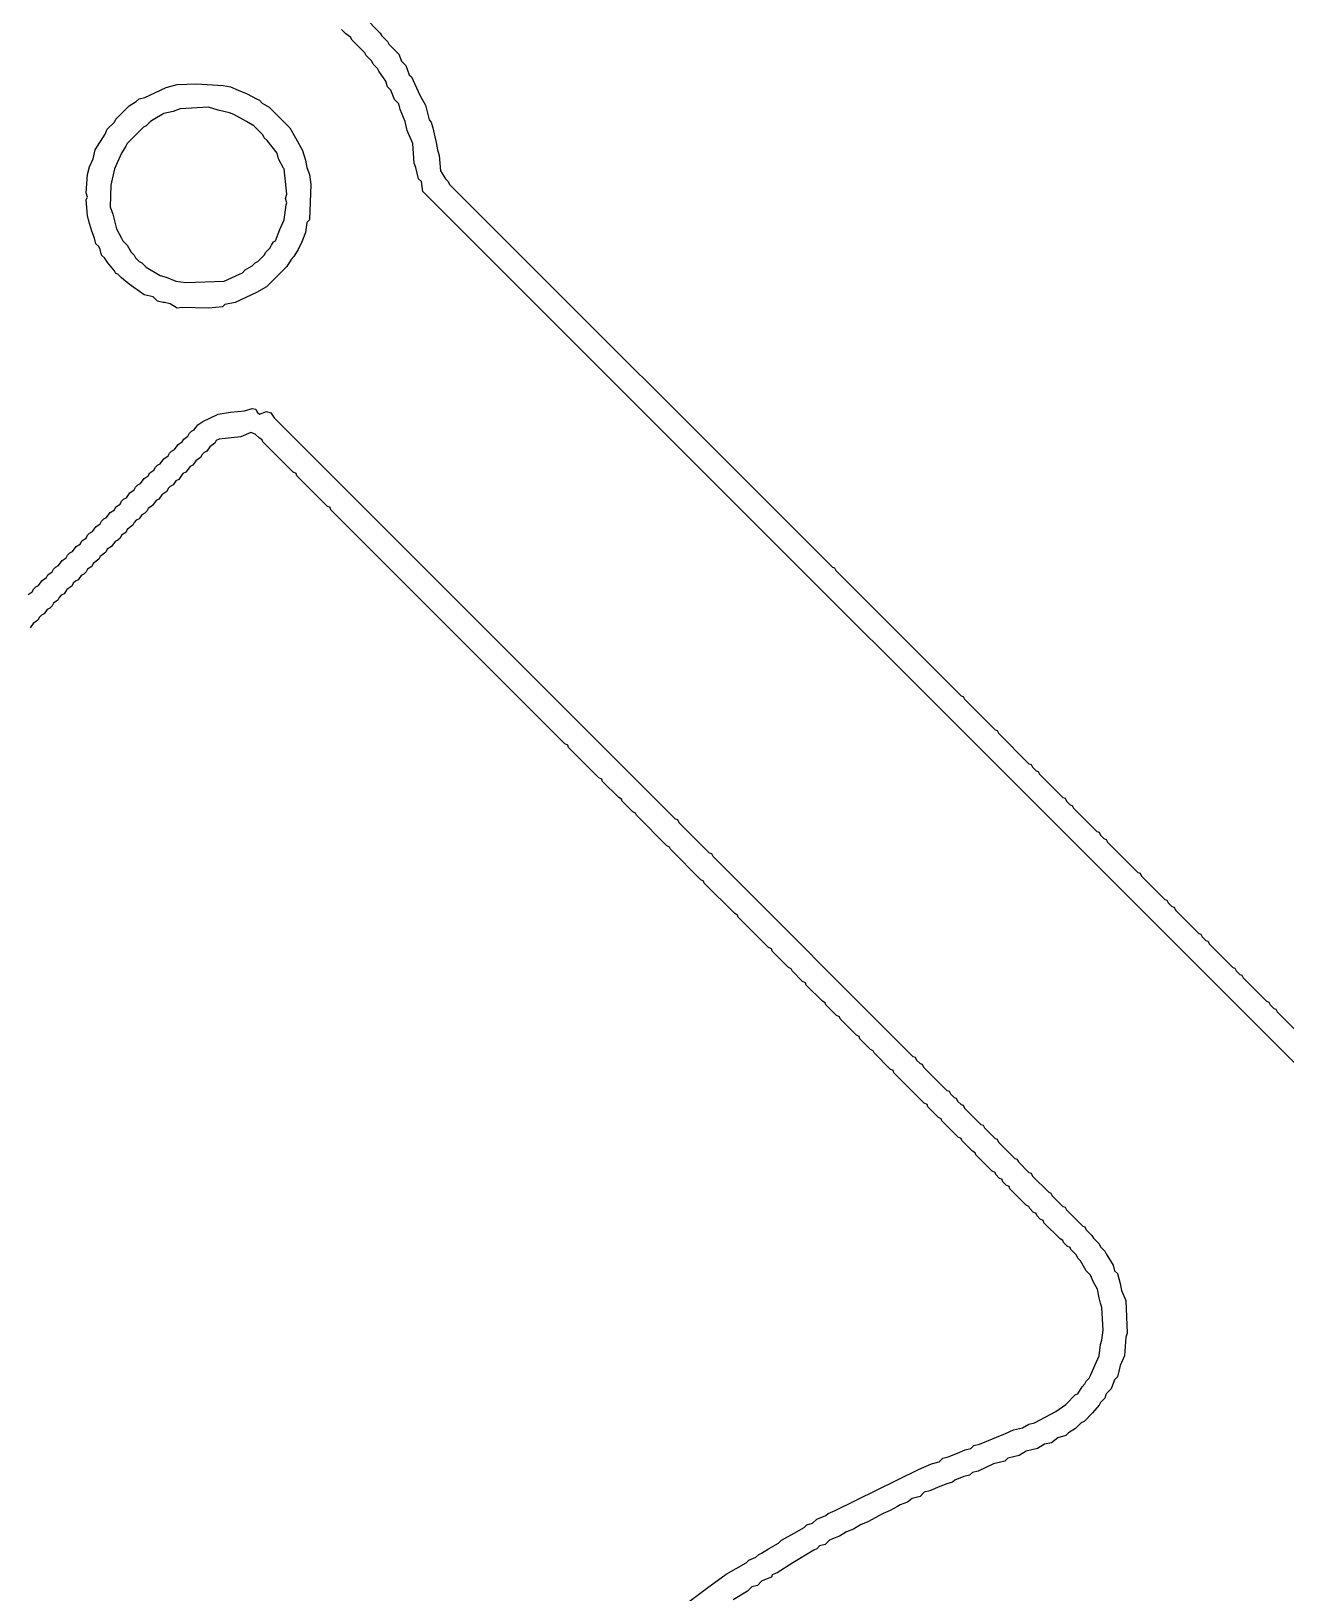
# Model space of a CAD drawing. Header units: millimetres. Extents: x 95 to 305, y 96 to 295.
# Drawn here: x 175.22 to 196.8, y 219.11 to 245.98 of the extents above; entities that cross this region are included whole.
import ezdxf

# ---------------------------------------------------------------- set-up
doc = ezdxf.new("R2010")
doc.units = ezdxf.units.MM
doc.layers.add('BottomOverlay', color=54, linetype='Continuous')

msp = doc.modelspace()

# ---------------------------------------------------------------- linework, layer by layer
at = {"layer": 'BottomOverlay'}
for p, q in [((180.942, 246.226), (181.222, 245.946)), ((180.626, 245.934), (180.553, 246.007)), ((180.711, 245.873), (180.626, 245.934)), ((180.735, 245.825), (180.711, 245.873)), ((181.222, 245.946), (181.246, 245.898)), ((181.246, 245.898), (181.344, 245.8)), ((180.954, 245.606), (180.735, 245.825)), ((180.979, 245.557), (180.954, 245.606)), ((181.344, 245.8), (181.368, 245.752)), ((181.368, 245.752), (181.538, 245.581)), ((181.538, 245.581), (181.587, 245.46)), ((181.076, 245.46), (180.979, 245.557)), ((181.1, 245.411), (181.076, 245.46)), ((181.173, 245.338), (181.1, 245.411)), ((181.198, 245.289), (181.173, 245.338)), ((181.587, 245.46), (181.66, 245.387)), ((181.66, 245.387), (181.721, 245.228)), ((177.535, 245.009), (177.729, 245.058)), ((177.729, 245.058), (178.058, 245.07)), ((178.058, 245.07), (178.52, 245.046)), ((178.52, 245.046), (178.642, 245.022)), ((181.319, 245.119), (181.198, 245.289)), ((181.344, 245.022), (181.319, 245.119)), ((181.721, 245.228), (181.758, 245.192)), ((181.758, 245.192), (181.904, 244.876)), ((176.902, 244.693), (177.023, 244.766)), ((177.023, 244.766), (177.072, 244.815)), ((177.072, 244.815), (177.17, 244.839)), ((177.17, 244.839), (177.535, 245.009)), ((178.642, 245.022), (178.776, 244.961)), ((178.776, 244.961), (178.934, 244.9)), ((178.934, 244.9), (179.092, 244.815)), ((179.092, 244.815), (179.141, 244.79)), ((179.141, 244.79), (179.19, 244.742)), ((181.405, 244.961), (181.344, 245.022)), ((181.465, 244.803), (181.405, 244.961)), ((181.538, 244.73), (181.465, 244.803)), ((181.904, 244.876), (181.928, 244.827)), ((181.928, 244.827), (182.001, 244.705)), ((176.671, 244.462), (176.902, 244.693)), ((177.498, 244.559), (177.316, 244.45)), ((177.656, 244.596), (177.498, 244.559)), ((177.778, 244.644), (177.656, 244.596)), ((178.265, 244.669), (177.778, 244.644)), ((178.435, 244.62), (178.265, 244.669)), ((178.63, 244.571), (178.435, 244.62)), ((178.703, 244.547), (178.63, 244.571)), ((178.922, 244.425), (178.703, 244.547)), ((179.19, 244.742), (179.311, 244.669)), ((179.311, 244.669), (179.664, 244.316)), ((181.563, 244.632), (181.538, 244.73)), ((181.648, 244.425), (181.563, 244.632)), ((182.001, 244.705), (182.062, 244.45)), ((176.488, 244.206), (176.525, 244.291)), ((176.525, 244.291), (176.646, 244.413)), ((176.646, 244.413), (176.671, 244.462)), ((177.145, 244.328), (176.865, 244.048)), ((177.194, 244.352), (177.145, 244.328)), ((177.267, 244.425), (177.194, 244.352)), ((177.316, 244.45), (177.267, 244.425)), ((179.044, 244.352), (178.922, 244.425)), ((179.202, 244.194), (179.044, 244.352)), ((179.664, 244.316), (179.762, 244.145)), ((181.685, 244.267), (181.648, 244.425)), ((181.782, 244.048), (181.685, 244.267)), ((182.062, 244.45), (182.098, 244.413)), ((182.098, 244.413), (182.123, 244.316)), ((182.123, 244.316), (182.159, 244.158)), ((176.318, 243.938), (176.488, 244.206)), ((176.841, 243.999), (176.768, 243.878)), ((176.865, 244.048), (176.841, 243.999)), ((179.226, 244.145), (179.202, 244.194)), ((179.275, 244.097), (179.226, 244.145)), ((179.445, 243.878), (179.275, 244.097)), ((179.762, 244.145), (179.883, 243.926)), ((181.806, 243.707), (181.782, 244.048)), ((182.159, 244.158), (182.183, 244.06)), ((182.183, 244.06), (182.208, 243.938)), ((176.22, 243.646), (176.281, 243.78)), ((176.281, 243.78), (176.318, 243.938)), ((176.768, 243.878), (176.646, 243.61)), ((179.47, 243.78), (179.445, 243.878)), ((179.555, 243.622), (179.47, 243.78)), ((179.883, 243.926), (179.908, 243.853)), ((179.908, 243.853), (179.932, 243.756)), ((179.932, 243.756), (179.956, 243.634)), ((181.831, 243.634), (181.806, 243.707)), ((182.208, 243.938), (182.232, 243.841)), ((182.232, 243.841), (182.256, 243.573)), ((176.159, 243.196), (176.184, 243.513)), ((176.184, 243.513), (176.22, 243.646)), ((176.646, 243.61), (176.585, 243.33)), ((179.567, 243.61), (179.555, 243.622)), ((179.616, 243.172), (179.567, 243.61)), ((179.956, 243.634), (180.005, 243.513)), ((180.005, 243.513), (180.029, 243.342)), ((181.879, 243.44), (181.831, 243.634)), ((181.928, 243.391), (181.879, 243.44)), ((182.256, 243.573), (182.342, 243.44)), ((182.342, 243.44), (182.39, 243.391)), ((176.184, 243.123), (176.159, 243.196)), ((176.585, 243.33), (176.573, 242.953)), ((179.591, 243.099), (179.616, 243.172)), ((180.029, 243.342), (180.005, 242.734)), ((181.952, 243.22), (181.928, 243.391)), ((198.321, 226.852), (181.952, 243.22)), ((182.39, 243.391), (182.415, 243.342)), ((182.415, 243.342), (188.999, 236.758)), ((176.159, 243.074), (176.184, 243.123)), ((176.184, 242.807), (176.159, 243.074)), ((176.573, 242.953), (176.622, 242.831)), ((179.567, 242.734), (179.603, 242.989)), ((179.616, 243.026), (179.591, 243.099)), ((179.603, 242.989), (179.616, 243.026)), ((176.208, 242.709), (176.184, 242.807)), ((176.257, 242.539), (176.208, 242.709)), ((176.622, 242.831), (176.683, 242.575)), ((179.494, 242.563), (179.567, 242.734)), ((179.956, 242.685), (179.932, 242.515)), ((180.005, 242.734), (179.956, 242.685)), ((176.305, 242.417), (176.257, 242.539)), ((176.33, 242.32), (176.305, 242.417)), ((176.683, 242.575), (176.768, 242.417)), ((176.768, 242.417), (176.792, 242.369)), ((176.792, 242.369), (176.865, 242.296)), ((179.348, 242.296), (179.384, 242.356)), ((179.384, 242.356), (179.421, 242.369)), ((179.421, 242.369), (179.494, 242.563)), ((179.871, 242.356), (179.81, 242.223)), ((179.932, 242.515), (179.871, 242.356)), ((176.379, 242.271), (176.33, 242.32)), ((176.403, 242.223), (176.379, 242.271)), ((176.427, 242.125), (176.403, 242.223)), ((176.476, 242.077), (176.427, 242.125)), ((176.537, 241.991), (176.476, 242.077)), ((176.865, 242.296), (176.938, 242.174)), ((176.938, 242.174), (176.987, 242.125)), ((176.987, 242.125), (177.011, 242.077)), ((177.011, 242.077), (177.072, 242.016)), ((179.117, 242.016), (179.226, 242.125)), ((179.226, 242.125), (179.251, 242.174)), ((179.251, 242.174), (179.324, 242.247)), ((179.324, 242.247), (179.348, 242.296)), ((179.737, 242.101), (179.689, 242.052)), ((179.81, 242.223), (179.737, 242.101)), ((176.646, 241.857), (176.537, 241.991)), ((176.671, 241.809), (176.646, 241.857)), ((176.707, 241.797), (176.671, 241.809)), ((177.072, 242.016), (177.121, 241.991)), ((177.121, 241.991), (177.194, 241.918)), ((177.194, 241.918), (177.437, 241.772)), ((178.8, 241.797), (178.849, 241.821)), ((178.849, 241.821), (178.898, 241.87)), ((178.898, 241.87), (179.019, 241.943)), ((179.019, 241.943), (179.068, 241.991)), ((179.068, 241.991), (179.117, 242.016)), ((179.616, 241.93), (179.263, 241.578)), ((179.689, 242.052), (179.616, 241.93)), ((176.768, 241.736), (176.707, 241.797)), ((176.902, 241.626), (176.768, 241.736)), ((177.157, 241.444), (176.902, 241.626)), ((177.437, 241.772), (177.535, 241.748)), ((177.535, 241.748), (177.705, 241.675)), ((177.705, 241.675), (177.875, 241.651)), ((177.875, 241.651), (178.533, 241.675)), ((178.533, 241.675), (178.8, 241.797)), ((179.263, 241.578), (179.092, 241.48)), ((177.316, 241.407), (177.157, 241.444)), ((177.389, 241.334), (177.316, 241.407)), ((177.486, 241.31), (177.389, 241.334)), ((177.51, 241.31), (177.486, 241.31)), ((177.608, 241.285), (177.51, 241.31)), ((177.729, 241.212), (177.608, 241.285)), ((178.545, 241.273), (178.508, 241.237)), ((178.727, 241.31), (178.545, 241.273)), ((179.092, 241.48), (178.727, 241.31)), ((177.815, 241.225), (177.729, 241.212)), ((178.265, 241.212), (177.815, 241.225)), ((178.508, 241.237), (178.265, 241.212)), ((178.167, 239.265), (178.435, 239.387)), ((178.435, 239.387), (178.642, 239.424)), ((178.642, 239.424), (178.885, 239.448)), ((178.885, 239.448), (179.019, 239.484)), ((179.019, 239.484), (179.08, 239.472)), ((179.08, 239.472), (179.105, 239.424)), ((179.105, 239.424), (179.141, 239.387)), ((179.141, 239.387), (179.263, 239.436)), ((179.263, 239.436), (179.336, 239.411)), ((179.336, 239.411), (179.397, 239.326)), ((177.973, 239.095), (178.021, 239.119)), ((178.021, 239.119), (178.082, 239.204)), ((178.082, 239.204), (178.167, 239.265)), ((179.397, 239.326), (186.297, 232.426)), ((177.681, 238.779), (177.742, 238.864)), ((177.742, 238.864), (177.815, 238.912)), ((177.815, 238.912), (177.839, 238.961)), ((177.839, 238.961), (177.912, 239.01)), ((177.912, 239.01), (177.936, 239.058)), ((177.936, 239.058), (177.973, 239.095)), ((178.374, 238.888), (178.289, 238.827)), ((178.399, 238.937), (178.374, 238.888)), ((178.447, 238.961), (178.399, 238.937)), ((178.825, 238.998), (178.447, 238.961)), ((178.995, 239.071), (178.825, 238.998)), ((179.068, 239.046), (178.995, 239.071)), ((179.141, 238.973), (179.068, 239.046)), ((179.19, 238.949), (179.141, 238.973)), ((179.202, 238.912), (179.19, 238.949)), ((179.725, 238.389), (179.202, 238.912)), ((177.437, 238.535), (177.498, 238.62)), ((177.498, 238.62), (177.571, 238.669)), ((177.571, 238.669), (177.595, 238.718)), ((177.595, 238.718), (177.632, 238.754)), ((177.632, 238.754), (177.681, 238.779)), ((178.046, 238.584), (177.997, 238.511)), ((178.131, 238.645), (178.046, 238.584)), ((178.155, 238.693), (178.131, 238.645)), ((178.192, 238.73), (178.155, 238.693)), ((178.24, 238.754), (178.192, 238.73)), ((178.289, 238.827), (178.24, 238.754)), ((177.157, 238.28), (177.23, 238.328)), ((177.23, 238.328), (177.255, 238.377)), ((177.255, 238.377), (177.328, 238.426)), ((177.328, 238.426), (177.352, 238.474)), ((177.352, 238.474), (177.389, 238.511)), ((177.389, 238.511), (177.437, 238.535)), ((177.827, 238.365), (177.754, 238.267)), ((177.875, 238.389), (177.827, 238.365)), ((177.948, 238.486), (177.875, 238.389)), ((177.997, 238.511), (177.948, 238.486)), ((179.774, 238.365), (179.725, 238.389)), ((179.786, 238.328), (179.774, 238.365)), ((180.309, 237.805), (179.786, 238.328)), ((176.914, 238.036), (176.987, 238.085)), ((176.987, 238.085), (177.011, 238.134)), ((177.011, 238.134), (177.048, 238.17)), ((177.048, 238.17), (177.097, 238.194)), ((177.097, 238.194), (177.157, 238.28)), ((177.547, 238.06), (177.462, 238)), ((177.571, 238.109), (177.547, 238.06)), ((177.608, 238.146), (177.571, 238.109)), ((177.656, 238.17), (177.608, 238.146)), ((177.705, 238.243), (177.656, 238.17)), ((177.754, 238.267), (177.705, 238.243)), ((176.646, 237.744), (176.671, 237.793)), ((176.671, 237.793), (176.744, 237.841)), ((176.744, 237.841), (176.768, 237.89)), ((176.768, 237.89), (176.804, 237.927)), ((176.804, 237.927), (176.853, 237.951)), ((176.853, 237.951), (176.914, 238.036)), ((177.303, 237.817), (177.23, 237.768)), ((177.364, 237.902), (177.303, 237.817)), ((177.413, 237.927), (177.364, 237.902)), ((177.462, 238), (177.413, 237.927)), ((180.358, 237.781), (180.309, 237.805)), ((180.37, 237.744), (180.358, 237.781)), ((176.403, 237.501), (176.427, 237.549)), ((176.427, 237.549), (176.464, 237.586)), ((176.464, 237.586), (176.512, 237.61)), ((176.512, 237.61), (176.573, 237.695)), ((176.573, 237.695), (176.646, 237.744)), ((176.987, 237.525), (176.963, 237.476)), ((177.023, 237.562), (176.987, 237.525)), ((177.072, 237.586), (177.023, 237.562)), ((177.121, 237.659), (177.072, 237.586)), ((177.17, 237.683), (177.121, 237.659)), ((177.206, 237.72), (177.17, 237.683)), ((177.23, 237.768), (177.206, 237.72)), ((184.398, 233.716), (180.37, 237.744)), ((176.086, 237.209), (176.159, 237.257)), ((176.159, 237.257), (176.184, 237.306)), ((176.184, 237.306), (176.22, 237.342)), ((176.22, 237.342), (176.269, 237.367)), ((176.269, 237.367), (176.33, 237.452)), ((176.33, 237.452), (176.403, 237.501)), ((176.744, 237.257), (176.707, 237.221)), ((176.768, 237.306), (176.744, 237.257)), ((176.841, 237.355), (176.768, 237.306)), ((176.865, 237.403), (176.841, 237.355)), ((176.963, 237.476), (176.865, 237.403)), ((175.843, 236.965), (175.88, 237.002)), ((175.88, 237.002), (175.928, 237.026)), ((175.928, 237.026), (175.989, 237.111)), ((175.989, 237.111), (176.062, 237.16)), ((176.062, 237.16), (176.086, 237.209)), ((176.5, 237.014), (176.403, 236.941)), ((176.525, 237.063), (176.5, 237.014)), ((176.598, 237.111), (176.525, 237.063)), ((176.658, 237.196), (176.598, 237.111)), ((176.707, 237.221), (176.658, 237.196)), ((175.575, 236.673), (175.6, 236.722)), ((175.6, 236.722), (175.636, 236.758)), ((175.636, 236.758), (175.685, 236.783)), ((175.685, 236.783), (175.746, 236.868)), ((175.746, 236.868), (175.819, 236.917)), ((175.819, 236.917), (175.843, 236.965)), ((176.184, 236.722), (176.159, 236.673)), ((176.257, 236.77), (176.184, 236.722)), ((176.281, 236.819), (176.257, 236.77)), ((176.379, 236.892), (176.281, 236.819)), ((176.403, 236.941), (176.379, 236.892)), ((188.999, 236.758), (189.035, 236.746)), ((189.035, 236.746), (189.059, 236.697)), ((175.295, 236.418), (175.344, 236.442)), ((175.344, 236.442), (175.405, 236.527)), ((175.405, 236.527), (175.478, 236.576)), ((175.478, 236.576), (175.502, 236.624)), ((175.502, 236.624), (175.575, 236.673)), ((175.916, 236.43), (175.831, 236.369)), ((175.94, 236.478), (175.916, 236.43)), ((175.977, 236.515), (175.94, 236.478)), ((176.026, 236.539), (175.977, 236.515)), ((176.074, 236.612), (176.026, 236.539)), ((176.123, 236.637), (176.074, 236.612)), ((176.159, 236.673), (176.123, 236.637)), ((189.059, 236.697), (191.213, 234.543)), ((175.162, 236.284), (175.235, 236.332)), ((175.235, 236.332), (175.259, 236.381)), ((175.259, 236.381), (175.295, 236.418)), ((175.673, 236.186), (175.6, 236.138)), ((175.697, 236.235), (175.673, 236.186)), ((175.734, 236.272), (175.697, 236.235)), ((175.782, 236.296), (175.734, 236.272)), ((175.831, 236.369), (175.782, 236.296)), ((175.356, 235.894), (175.332, 235.846)), ((175.393, 235.931), (175.356, 235.894)), ((175.441, 235.955), (175.393, 235.931)), ((175.49, 236.028), (175.441, 235.955)), ((175.539, 236.052), (175.49, 236.028)), ((175.575, 236.089), (175.539, 236.052)), ((175.6, 236.138), (175.575, 236.089)), ((175.247, 235.785), (175.198, 235.712)), ((175.332, 235.846), (175.247, 235.785)), ((191.213, 234.543), (191.25, 234.531)), ((191.25, 234.531), (191.274, 234.483)), ((191.274, 234.483), (191.798, 233.959)), ((191.798, 233.959), (191.834, 233.947)), ((191.834, 233.947), (191.858, 233.898)), ((191.858, 233.898), (192.382, 233.375)), ((184.447, 233.692), (184.398, 233.716)), ((184.459, 233.655), (184.447, 233.692)), ((184.983, 233.132), (184.459, 233.655)), ((192.382, 233.375), (192.418, 233.363)), ((192.418, 233.363), (192.443, 233.314)), ((192.443, 233.314), (192.503, 233.253)), ((192.503, 233.253), (192.54, 233.241)), ((192.54, 233.241), (192.564, 233.193)), ((185.031, 233.107), (184.983, 233.132)), ((185.043, 233.071), (185.031, 233.107)), ((185.323, 232.791), (185.043, 233.071)), ((192.564, 233.193), (192.966, 232.791)), ((185.372, 232.767), (185.323, 232.791)), ((185.384, 232.73), (185.372, 232.767)), ((185.567, 232.548), (185.384, 232.73)), ((192.966, 232.791), (193.002, 232.779)), ((193.002, 232.779), (193.027, 232.73)), ((193.027, 232.73), (193.088, 232.669)), ((193.088, 232.669), (193.124, 232.657)), ((185.615, 232.523), (185.567, 232.548)), ((185.628, 232.487), (185.615, 232.523)), ((186.151, 231.963), (185.628, 232.487)), ((186.297, 232.426), (186.333, 232.414)), ((186.333, 232.414), (186.358, 232.365)), ((193.124, 232.657), (193.148, 232.608)), ((193.148, 232.608), (193.55, 232.207)), ((186.358, 232.365), (186.881, 231.842)), ((193.55, 232.207), (193.587, 232.195)), ((193.587, 232.195), (193.611, 232.146)), ((193.611, 232.146), (193.672, 232.085)), ((186.199, 231.939), (186.151, 231.963)), ((186.212, 231.903), (186.199, 231.939)), ((186.735, 231.379), (186.212, 231.903)), ((193.672, 232.085), (193.708, 232.073)), ((193.708, 232.073), (193.733, 232.024)), ((193.733, 232.024), (194.256, 231.501)), ((186.881, 231.842), (186.918, 231.83)), ((186.918, 231.83), (186.942, 231.781)), ((186.942, 231.781), (190.386, 228.337)), ((186.784, 231.355), (186.735, 231.379)), ((186.796, 231.318), (186.784, 231.355)), ((194.256, 231.501), (194.292, 231.489)), ((194.292, 231.489), (194.317, 231.44)), ((194.317, 231.44), (194.718, 231.039)), ((187.319, 230.795), (186.796, 231.318)), ((187.368, 230.771), (187.319, 230.795)), ((194.718, 231.039), (194.755, 231.026)), ((194.755, 231.026), (194.779, 230.978)), ((194.779, 230.978), (194.84, 230.917)), ((194.84, 230.917), (194.877, 230.905)), ((194.877, 230.905), (194.901, 230.856)), ((194.901, 230.856), (195.302, 230.454)), ((187.38, 230.734), (187.368, 230.771)), ((187.903, 230.211), (187.38, 230.734)), ((195.302, 230.454), (195.339, 230.442)), ((195.339, 230.442), (195.363, 230.394)), ((195.363, 230.394), (195.424, 230.333)), ((195.424, 230.333), (195.461, 230.321)), ((195.461, 230.321), (195.485, 230.272)), ((195.485, 230.272), (195.887, 229.87)), ((187.952, 230.187), (187.903, 230.211)), ((187.964, 230.15), (187.952, 230.187)), ((188.244, 229.87), (187.964, 230.15)), ((188.293, 229.846), (188.244, 229.87)), ((188.305, 229.809), (188.293, 229.846)), ((188.487, 229.627), (188.305, 229.809)), ((195.887, 229.87), (195.923, 229.858)), ((195.923, 229.858), (195.947, 229.809)), ((195.947, 229.809), (196.008, 229.749)), ((196.008, 229.749), (196.045, 229.736)), ((196.045, 229.736), (196.069, 229.688)), ((188.536, 229.603), (188.487, 229.627)), ((188.548, 229.566), (188.536, 229.603)), ((188.828, 229.286), (188.548, 229.566)), ((196.069, 229.688), (196.471, 229.286)), ((188.877, 229.262), (188.828, 229.286)), ((188.889, 229.225), (188.877, 229.262)), ((189.072, 229.043), (188.889, 229.225)), ((196.471, 229.286), (196.507, 229.274)), ((196.507, 229.274), (196.532, 229.225)), ((196.532, 229.225), (196.592, 229.164)), ((189.12, 229.018), (189.072, 229.043)), ((189.132, 228.982), (189.12, 229.018)), ((189.412, 228.702), (189.132, 228.982)), ((196.592, 229.164), (196.629, 229.152)), ((196.629, 229.152), (196.653, 229.104)), ((196.653, 229.104), (197.055, 228.702)), ((189.461, 228.678), (189.412, 228.702)), ((189.473, 228.641), (189.461, 228.678)), ((189.656, 228.459), (189.473, 228.641)), ((189.704, 228.434), (189.656, 228.459)), ((189.717, 228.398), (189.704, 228.434)), ((189.996, 228.118), (189.717, 228.398)), ((190.045, 228.093), (189.996, 228.118)), ((190.386, 228.337), (190.422, 228.325)), ((190.422, 228.325), (190.447, 228.276)), ((190.447, 228.276), (190.508, 228.215)), ((190.508, 228.215), (190.544, 228.203)), ((190.544, 228.203), (190.568, 228.154)), ((190.568, 228.154), (190.97, 227.753)), ((190.057, 228.057), (190.045, 228.093)), ((190.581, 227.534), (190.057, 228.057)), ((190.97, 227.753), (191.007, 227.741)), ((191.007, 227.741), (191.031, 227.692)), ((191.031, 227.692), (191.092, 227.631)), ((191.092, 227.631), (191.128, 227.619)), ((191.128, 227.619), (191.153, 227.57)), ((191.153, 227.57), (191.213, 227.509)), ((190.629, 227.509), (190.581, 227.534)), ((190.641, 227.473), (190.629, 227.509)), ((190.824, 227.29), (190.641, 227.473)), ((191.213, 227.509), (191.25, 227.497)), ((191.25, 227.497), (191.274, 227.448)), ((191.274, 227.448), (191.554, 227.169)), ((190.873, 227.266), (190.824, 227.29)), ((190.885, 227.229), (190.873, 227.266)), ((191.165, 226.95), (190.885, 227.229)), ((191.554, 227.169), (191.591, 227.156)), ((191.591, 227.156), (191.615, 227.108)), ((191.615, 227.108), (191.798, 226.925)), ((191.213, 226.925), (191.165, 226.95)), ((191.226, 226.889), (191.213, 226.925)), ((191.408, 226.706), (191.226, 226.889)), ((191.798, 226.925), (191.834, 226.913)), ((191.834, 226.913), (191.858, 226.864)), ((191.858, 226.864), (192.138, 226.584)), ((191.457, 226.682), (191.408, 226.706)), ((191.469, 226.645), (191.457, 226.682)), ((191.749, 226.365), (191.469, 226.645)), ((192.138, 226.584), (192.175, 226.572)), ((192.175, 226.572), (192.199, 226.524)), ((192.199, 226.524), (192.382, 226.341)), ((191.798, 226.341), (191.749, 226.365)), ((191.81, 226.305), (191.798, 226.341)), ((191.871, 226.244), (191.81, 226.305)), ((191.919, 226.219), (191.871, 226.244)), ((192.382, 226.341), (192.418, 226.329)), ((192.418, 226.329), (192.443, 226.28)), ((192.443, 226.28), (192.722, 226)), ((191.931, 226.183), (191.919, 226.219)), ((191.992, 226.122), (191.931, 226.183)), ((192.041, 226.098), (191.992, 226.122)), ((192.053, 226.061), (192.041, 226.098)), ((192.333, 225.781), (192.053, 226.061)), ((192.722, 226), (192.759, 225.988)), ((192.759, 225.988), (192.783, 225.939)), ((192.382, 225.757), (192.333, 225.781)), ((192.394, 225.72), (192.382, 225.757)), ((192.455, 225.66), (192.394, 225.72)), ((192.783, 225.939), (192.966, 225.757)), ((192.966, 225.757), (193.002, 225.745)), ((193.002, 225.745), (193.027, 225.696)), ((193.027, 225.696), (193.307, 225.416)), ((192.503, 225.635), (192.455, 225.66)), ((192.516, 225.599), (192.503, 225.635)), ((192.576, 225.538), (192.516, 225.599)), ((192.625, 225.513), (192.576, 225.538)), ((192.637, 225.477), (192.625, 225.513)), ((192.917, 225.197), (192.637, 225.477)), ((193.307, 225.416), (193.343, 225.404)), ((192.966, 225.173), (192.917, 225.197)), ((192.978, 225.136), (192.966, 225.173)), ((193.343, 225.404), (193.367, 225.355)), ((193.367, 225.355), (193.465, 225.258)), ((193.465, 225.258), (193.489, 225.209)), ((193.489, 225.209), (193.587, 225.112)), ((193.039, 225.075), (192.978, 225.136)), ((193.088, 225.051), (193.039, 225.075)), ((193.1, 225.015), (193.088, 225.051)), ((193.197, 224.917), (193.1, 225.015)), ((193.221, 224.868), (193.197, 224.917)), ((193.587, 225.112), (193.611, 225.063)), ((193.611, 225.063), (193.684, 224.99)), ((193.684, 224.99), (193.708, 224.941)), ((193.708, 224.941), (193.83, 224.747)), ((193.27, 224.82), (193.221, 224.868)), ((193.367, 224.649), (193.27, 224.82)), ((193.441, 224.576), (193.367, 224.649)), ((193.83, 224.747), (193.854, 224.649)), ((193.854, 224.649), (193.903, 224.601)), ((193.489, 224.455), (193.441, 224.576)), ((193.562, 224.333), (193.489, 224.455)), ((193.903, 224.601), (193.952, 224.43)), ((193.952, 224.43), (193.976, 224.309)), ((193.587, 224.187), (193.562, 224.333)), ((193.611, 224.09), (193.587, 224.187)), ((193.635, 224.017), (193.611, 224.09)), ((193.976, 224.309), (194.049, 224.138)), ((194.049, 224.138), (194.073, 223.578)), ((193.66, 223.627), (193.635, 224.017)), ((193.635, 223.457), (193.66, 223.627)), ((194.073, 223.578), (194.049, 223.505)), ((193.587, 223.189), (193.611, 223.384)), ((193.611, 223.384), (193.635, 223.457)), ((194.049, 223.505), (194.025, 223.189)), ((193.489, 222.97), (193.514, 223.019)), ((193.514, 223.019), (193.587, 223.189)), ((193.952, 223.019), (193.903, 222.824)), ((194.025, 223.189), (193.952, 223.019)), ((193.343, 222.702), (193.367, 222.751)), ((193.367, 222.751), (193.416, 222.8)), ((193.416, 222.8), (193.441, 222.848)), ((193.441, 222.848), (193.489, 222.97)), ((193.854, 222.775), (193.793, 222.617)), ((193.903, 222.824), (193.854, 222.775)), ((193.015, 222.349), (193.185, 222.52)), ((193.185, 222.52), (193.221, 222.532)), ((193.221, 222.532), (193.294, 222.654)), ((193.294, 222.654), (193.343, 222.702)), ((193.684, 222.459), (193.611, 222.386)), ((193.708, 222.532), (193.684, 222.459)), ((193.793, 222.617), (193.708, 222.532)), ((192.479, 222.033), (192.844, 222.228)), ((192.844, 222.228), (193.015, 222.349)), ((193.477, 222.203), (193.331, 222.057)), ((193.587, 222.337), (193.477, 222.203)), ((193.611, 222.386), (193.587, 222.337)), ((192.114, 221.911), (192.272, 221.948)), ((192.272, 221.948), (192.382, 222.009)), ((192.382, 222.009), (192.479, 222.033)), ((193.185, 221.936), (193.063, 221.863)), ((193.282, 222.033), (193.185, 221.936)), ((193.331, 222.057), (193.282, 222.033)), ((191.432, 221.643), (191.53, 221.668)), ((191.53, 221.668), (191.688, 221.729)), ((191.688, 221.729), (191.822, 221.79)), ((191.822, 221.79), (191.98, 221.85)), ((191.98, 221.85), (192.114, 221.911)), ((192.649, 221.668), (192.528, 221.595)), ((192.771, 221.692), (192.649, 221.668)), ((192.881, 221.777), (192.771, 221.692)), ((193.015, 221.814), (192.881, 221.777)), ((193.063, 221.863), (193.015, 221.814)), ((190.836, 221.364), (190.897, 221.424)), ((190.897, 221.424), (190.994, 221.449)), ((190.994, 221.449), (191.153, 221.51)), ((191.153, 221.51), (191.286, 221.57)), ((191.286, 221.57), (191.384, 221.595)), ((191.384, 221.595), (191.432, 221.643)), ((192.017, 221.424), (191.968, 221.376)), ((192.211, 221.473), (192.017, 221.424)), ((192.333, 221.546), (192.211, 221.473)), ((192.528, 221.595), (192.333, 221.546)), ((189.047, 220.524), (190.483, 221.23)), ((190.483, 221.23), (190.702, 221.327)), ((190.702, 221.327), (190.836, 221.364)), ((191.359, 221.132), (191.262, 221.108)), ((191.408, 221.181), (191.359, 221.132)), ((191.506, 221.205), (191.408, 221.181)), ((191.773, 221.327), (191.506, 221.205)), ((191.968, 221.376), (191.773, 221.327)), ((190.678, 220.865), (190.581, 220.84)), ((190.848, 220.938), (190.678, 220.865)), ((190.97, 220.986), (190.848, 220.938)), ((191.067, 221.011), (190.97, 220.986)), ((191.104, 221.047), (191.067, 221.011)), ((191.262, 221.108), (191.104, 221.047)), ((190.118, 220.597), (189.996, 220.524)), ((190.167, 220.621), (190.118, 220.597)), ((190.289, 220.67), (190.167, 220.621)), ((190.374, 220.731), (190.289, 220.67)), ((190.508, 220.767), (190.374, 220.731)), ((190.581, 220.84), (190.508, 220.767)), ((188.658, 220.305), (188.731, 220.378)), ((188.731, 220.378), (188.889, 220.439)), ((188.889, 220.439), (188.926, 220.475)), ((188.926, 220.475), (189.047, 220.524)), ((189.607, 220.329), (189.485, 220.28)), ((189.875, 220.475), (189.607, 220.329)), ((189.996, 220.524), (189.875, 220.475)), ((188.122, 220.013), (188.341, 220.134)), ((188.341, 220.134), (188.512, 220.232)), ((188.512, 220.232), (188.56, 220.28)), ((188.56, 220.28), (188.658, 220.305)), ((189.12, 220.086), (188.999, 220.037)), ((189.242, 220.159), (189.12, 220.086)), ((189.364, 220.207), (189.242, 220.159)), ((189.485, 220.28), (189.364, 220.207)), ((187.733, 219.769), (187.782, 219.794)), ((187.782, 219.794), (187.903, 219.867)), ((187.903, 219.867), (188.074, 219.964)), ((188.074, 219.964), (188.122, 220.013)), ((188.682, 219.842), (188.317, 219.623)), ((188.731, 219.867), (188.682, 219.842)), ((188.779, 219.915), (188.731, 219.867)), ((188.877, 219.94), (188.779, 219.915)), ((188.95, 220.013), (188.877, 219.94)), ((188.999, 220.037), (188.95, 220.013)), ((187.173, 219.429), (187.514, 219.623)), ((187.514, 219.623), (187.563, 219.672)), ((187.563, 219.672), (187.684, 219.721)), ((187.684, 219.721), (187.733, 219.769)), ((188.317, 219.623), (188.049, 219.453)), ((186.832, 219.185), (187.173, 219.429)), ((187.782, 219.307), (187.709, 219.234)), ((187.83, 219.331), (187.782, 219.307)), ((187.952, 219.38), (187.83, 219.331)), ((187.964, 219.416), (187.952, 219.38)), ((188.049, 219.453), (187.964, 219.416)), ((186.443, 218.893), (186.832, 219.185)), ((187.538, 219.137), (187.295, 218.99)), ((187.587, 219.185), (187.538, 219.137)), ((187.599, 219.197), (187.587, 219.185)), ((187.611, 219.21), (187.599, 219.197)), ((187.709, 219.234), (187.611, 219.21))]:
    msp.add_line(p, q, dxfattribs=at)

doc.saveas('drawing.dxf')
